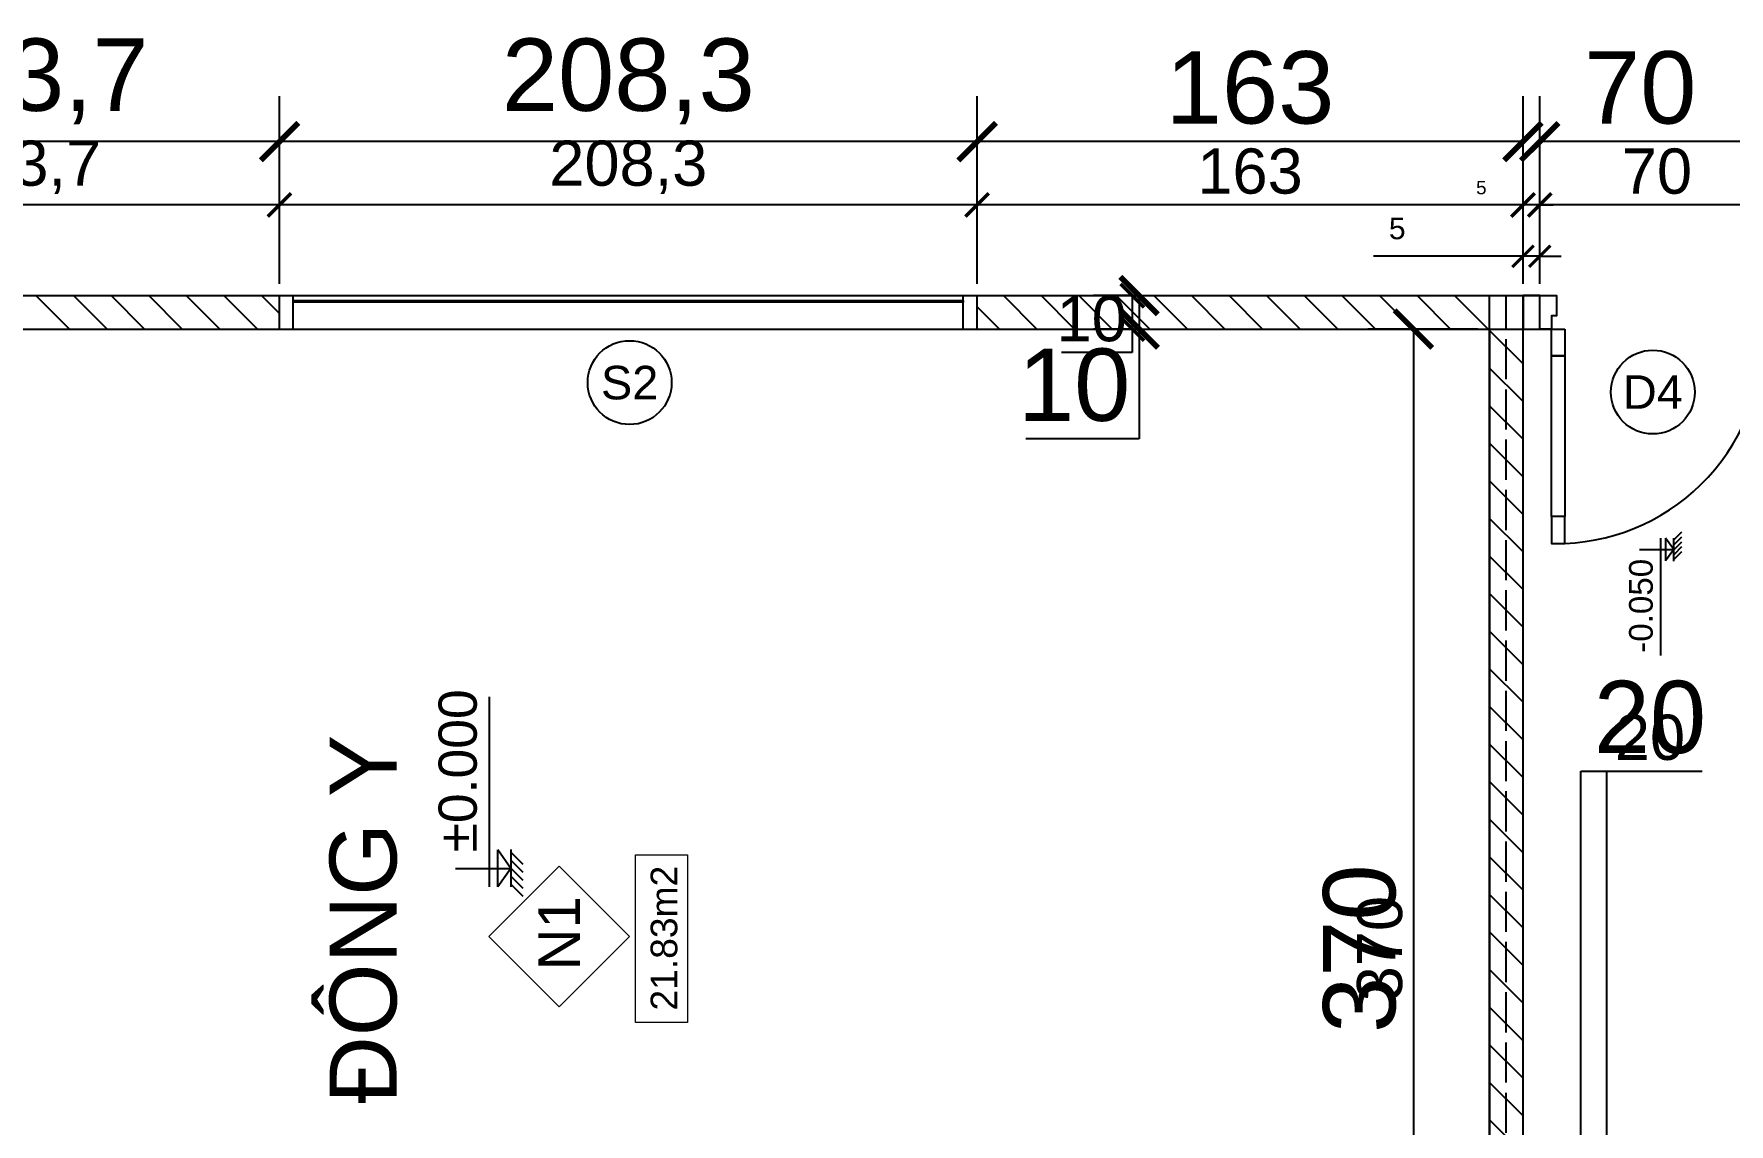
# Model space of a CAD drawing. Header units: millimetres. Extents: x -26398 to 135532, y -376633 to 43268.
# Drawn here: x 38072 to 38578, y -147482 to -147156 of the extents above; entities that cross this region are included whole.
import ezdxf
from ezdxf.enums import TextEntityAlignment as Align

# ---------------------------------------------------------------- set-up
doc = ezdxf.new("R2010")
doc.units = ezdxf.units.MM
doc.linetypes.add('ACAD_ISO02W100', pattern=[15, 12, -3])
for name, color, linetype in [('0 @ 5', 7, 'Continuous'), ('0 @ 8', 7, 'Continuous'), ('A-Door', 150, 'Continuous'), ('A5-KICHTHUOC', 251, 'Continuous'), ('cửa', 152, 'Continuous'), ('NT', 1, 'Continuous'), ('trục chia', 160, 'ACAD_ISO02W100'), ('TƯỜNG', 52, 'Continuous')]:
    doc.layers.add(name, color=color, linetype=linetype)
doc.layers.add('A6-GHICHU', color=147, linetype='Continuous', lineweight=20)
doc.styles.add('GHICHU35', font='', dxfattribs={"width": 0.9, "height": 350})
doc.styles.get("Standard").update_dxf_attribs({"font": 'arial.ttf'})
doc.styles.add('TUANH', font='')
doc.styles.get('GHICHU35').set_extended_font_data('VNI-Helve')
doc.styles.get('TUANH').set_extended_font_data('VNI-Helve-Condense', bold=True)
doc.dimstyles.new('SCALE dimmatbang', dxfattribs={"dimscale": 70, "dimtxt": 2.7, "dimasz": 1.4, "dimexe": 1.7, "dimexo": 0.7, "dimtad": 1, "dimtoh": 1, "dimdec": 1, "dimtxsty": 'Standard', "dimblk": 'ARCHTICK', "dimcen": 2.5, "dimclrd": 1, "dimclre": 256, "dimadec": 0, "dimazin": 0, "dimtfac": 1, "dimtdec": 1, "dimtmove": 0, "dimatfit": 3, "dimfxl": 1, "dimarcsym": 0})
pattern_1 = [(135, (28271.811, -149862.609), (-5.61266, -5.61266), [])]

# ---------------------------------------------------------------- blocks, each defined once
blk = doc.blocks.new('A$C7DB75F4D')
at = {"layer": 'A-Door'}
for points in [[(625, 740), (625, 660), (665, 660), (665, 740)], [(625, 180), (625, 660), (665, 660), (665, 180)], [(625, 100), (625, 180), (665, 180), (665, 100)], [(35, 100), (35, 60), (50, 60), (50, 50), (50, 0), (0, 0), (0, 100)], [(665, 100), (700, 100), (700, 0), (650, 0), (650, 50), (650, 60), (665, 60)]]:
    blk.add_lwpolyline(points, close=True, dxfattribs=at)
at = {"layer": 'NT', "color": 1}
blk.add_arc((650, 125), 615.5, 92.3278, 182.3278, dxfattribs=at)
blk = doc.blocks.new('1-cote nen')
for p, q in [((-1.8, 267.2), (-1.8, 0)), ((-91.4, 101.9), (827.5, 101.9)), ((-1.8, 0), (-91.4, 62.9)), ((-91.4, 62.9), (87.7, 62.9)), ((89.6, 0), (-91.4, 0)), ((-1.8, 0), (87.7, 62.9)), ((-137.3, -60), (-77.3, 0)), ((-98.7, -60), (-38.7, 0)), ((-60, -60), (0, 0)), ((-21.3, -60), (38.7, 0)), ((17.3, -60), (77.3, 0))]:
    blk.add_line(p, q)
at = {"ltscale": 50, "style": 'GHICHU35', "width": 0.9}
blk.add_attdef('%%P0.000', (75.5, 163.9), '', height=187.5, dxfattribs=at)
blk = doc.blocks.new('_ArchTick')
at = {"color": 0, "linetype": 'ByBlock', "const_width": 0.15}
blk.add_lwpolyline([(-0.5, -0.5), (0.5, 0.5)], dxfattribs=at)
blk = doc.blocks.new('*D6431')
at = {"color": 1, "lineweight": -2, "transparency": 16777216}
for p, q in [((38534.07, -147614.16), (38534.07, -147376.16)), ((38534.07, -147376.16), (38570.31, -147376.16)), ((38534.07, -147634.16), (38534.07, -147614.16))]:
    blk.add_line(p, q, dxfattribs=at)
at = {"lineweight": -2, "transparency": 16777216}
for p, q in [((38532.66, -147614.16), (38547.67, -147614.16)), ((38532.66, -147634.16), (38547.67, -147634.16))]:
    blk.add_line(p, q, dxfattribs=at)
at = {"layer": 'DEFPOINTS', "color": 0, "transparency": 16777216}
for p in [(38527.06, -147614.16), (38534.07, -147614.16), (38527.06, -147634.16)]:
    blk.add_point(p, dxfattribs=at)
at = {"color": 1, "lineweight": -2, "transparency": 16777216, "xscale": 11.2, "yscale": 11.2, "zscale": 11.2}
for p, rotation in [((38534.07, -147614.16), 90), ((38534.07, -147634.16), 270)]:
    blk.add_blockref('_ArchTick', p, dxfattribs=dict(at, rotation=rotation))
at = {"color": 0, "transparency": 16777216, "insert": (38554.69, -147360.13), "char_height": 21.6, "attachment_point": 5}
blk.add_mtext('20', dxfattribs=at)
blk = doc.blocks.new('*D6432')
at = {"color": 1, "lineweight": -2, "transparency": 16777216}
for p, q in [((38541.81, -147614.16), (38541.81, -147376.16)), ((38541.81, -147376.16), (38564.45, -147376.16)), ((38541.81, -147634.16), (38541.81, -147614.16))]:
    blk.add_line(p, q, dxfattribs=at)
at = {"lineweight": -2, "transparency": 16777216}
for p, q in [((38530.56, -147614.16), (38550.31, -147614.16)), ((38530.56, -147634.16), (38550.31, -147634.16))]:
    blk.add_line(p, q, dxfattribs=at)
at = {"layer": 'DEFPOINTS', "color": 0, "transparency": 16777216}
for p in [(38527.06, -147614.16), (38541.81, -147614.16), (38527.06, -147634.16)]:
    blk.add_point(p, dxfattribs=at)
at = {"color": 1, "lineweight": -2, "transparency": 16777216, "xscale": 7, "yscale": 7, "zscale": 7}
for p, rotation in [((38541.81, -147614.16), 90), ((38541.81, -147634.16), 270)]:
    blk.add_blockref('_ArchTick', p, dxfattribs=dict(at, rotation=rotation))
at = {"color": 0, "transparency": 16777216, "insert": (38554.69, -147366.14), "char_height": 13.5, "attachment_point": 5}
blk.add_mtext('20', dxfattribs=at)
blk = doc.blocks.new('*D6458')
at = {"lineweight": -2, "transparency": 16777216}
for p, q in [((38521.78, -147228.56), (38521.78, -147174.58)), ((38591.78, -147228.56), (38591.78, -147174.58))]:
    blk.add_line(p, q, dxfattribs=at)
at = {"color": 1, "lineweight": -2, "transparency": 16777216}
blk.add_line((38591.78, -147188.18), (38521.78, -147188.18), dxfattribs=at)
at = {"layer": 'DEFPOINTS', "color": 0, "transparency": 16777216}
for p in [(38521.78, -147188.18), (38521.78, -147234.16), (38591.78, -147234.16)]:
    blk.add_point(p, dxfattribs=at)
at = {"color": 1, "lineweight": -2, "transparency": 16777216, "xscale": 11.2, "yscale": 11.2, "zscale": 11.2, "rotation": 180}
blk.add_blockref('_ArchTick', (38521.78, -147188.18), dxfattribs=at)
at = {"color": 1, "lineweight": -2, "transparency": 16777216, "xscale": 11.2, "yscale": 11.2, "zscale": 11.2}
blk.add_blockref('_ArchTick', (38591.78, -147188.18), dxfattribs=at)
at = {"color": 0, "transparency": 16777216, "insert": (38551.78, -147172.15), "char_height": 21.6, "attachment_point": 5}
blk.add_mtext('70', dxfattribs=at)
blk = doc.blocks.new('*D6459')
at = {"lineweight": -2, "transparency": 16777216}
for p, q in [((38521.78, -147230.66), (38521.78, -147198.59)), ((38591.78, -147230.66), (38591.78, -147198.59))]:
    blk.add_line(p, q, dxfattribs=at)
at = {"color": 1, "lineweight": -2, "transparency": 16777216}
blk.add_line((38591.78, -147207.09), (38521.78, -147207.09), dxfattribs=at)
at = {"layer": 'DEFPOINTS', "color": 0, "transparency": 16777216}
for p in [(38521.78, -147207.09), (38521.78, -147234.16), (38591.78, -147234.16)]:
    blk.add_point(p, dxfattribs=at)
at = {"color": 1, "lineweight": -2, "transparency": 16777216, "xscale": 7, "yscale": 7, "zscale": 7, "rotation": 180}
blk.add_blockref('_ArchTick', (38521.78, -147207.09), dxfattribs=at)
at = {"color": 1, "lineweight": -2, "transparency": 16777216, "xscale": 7, "yscale": 7, "zscale": 7}
blk.add_blockref('_ArchTick', (38591.78, -147207.09), dxfattribs=at)
at = {"color": 0, "transparency": 16777216, "insert": (38556.78, -147197.08), "char_height": 13.5, "attachment_point": 5}
blk.add_mtext('70', dxfattribs=at)
blk = doc.blocks.new('*D6461')
at = {"lineweight": -2, "transparency": 16777216}
for p, q in [((38516.78, -147228.56), (38516.78, -147208.82)), ((38521.78, -147228.56), (38521.78, -147208.82))]:
    blk.add_line(p, q, dxfattribs=at)
at = {"color": 1, "lineweight": -2, "transparency": 16777216}
for p, q in [((38516.78, -147222.42), (38472.11, -147222.42)), ((38521.78, -147222.42), (38516.78, -147222.42)), ((38521.78, -147222.42), (38528.18, -147222.42))]:
    blk.add_line(p, q, dxfattribs=at)
at = {"layer": 'DEFPOINTS', "color": 0, "transparency": 16777216}
for p in [(38516.78, -147222.42), (38516.78, -147234.16), (38521.78, -147234.16)]:
    blk.add_point(p, dxfattribs=at)
at = {"color": 1, "lineweight": -2, "transparency": 16777216, "xscale": 6.4, "yscale": 6.4, "zscale": 6.4}
blk.add_blockref('_ArchTick', (38516.78, -147222.42), dxfattribs=at)
at = {"color": 1, "lineweight": -2, "transparency": 16777216, "xscale": 6.4, "yscale": 6.4, "zscale": 6.4, "rotation": 180}
blk.add_blockref('_ArchTick', (38521.78, -147222.42), dxfattribs=at)
at = {"color": 0, "transparency": 16777216, "insert": (38479.23, -147214.17), "char_height": 6.4, "attachment_point": 5}
blk.add_mtext('5', dxfattribs=at)
blk = doc.blocks.new('*D6462')
at = {"lineweight": -2, "transparency": 16777216}
for p, q in [((38516.78, -147230.66), (38516.78, -147198.59)), ((38521.78, -147230.66), (38521.78, -147198.59))]:
    blk.add_line(p, q, dxfattribs=at)
at = {"color": 1, "lineweight": -2, "transparency": 16777216}
for p, q in [((38516.78, -147207.09), (38499.88, -147207.09)), ((38521.78, -147207.09), (38516.78, -147207.09)), ((38521.78, -147207.09), (38525.78, -147207.09))]:
    blk.add_line(p, q, dxfattribs=at)
at = {"layer": 'DEFPOINTS', "color": 0, "transparency": 16777216}
for p in [(38516.78, -147207.09), (38516.78, -147234.16), (38521.78, -147234.16)]:
    blk.add_point(p, dxfattribs=at)
at = {"color": 1, "lineweight": -2, "transparency": 16777216, "xscale": 4, "yscale": 4, "zscale": 4}
blk.add_blockref('_ArchTick', (38516.78, -147207.09), dxfattribs=at)
at = {"color": 1, "lineweight": -2, "transparency": 16777216, "xscale": 4, "yscale": 4, "zscale": 4, "rotation": 180}
blk.add_blockref('_ArchTick', (38521.78, -147207.09), dxfattribs=at)
at = {"color": 0, "transparency": 16777216, "insert": (38504.33, -147201.94), "char_height": 4, "attachment_point": 5}
blk.add_mtext('5', dxfattribs=at)
blk = doc.blocks.new('*D6464')
at = {"lineweight": -2, "transparency": 16777216}
for p, q in [((38353.78, -147228.56), (38353.78, -147174.58)), ((38516.78, -147228.56), (38516.78, -147174.58))]:
    blk.add_line(p, q, dxfattribs=at)
at = {"color": 1, "lineweight": -2, "transparency": 16777216}
blk.add_line((38516.78, -147188.18), (38353.78, -147188.18), dxfattribs=at)
at = {"layer": 'DEFPOINTS', "color": 0, "transparency": 16777216}
for p in [(38353.78, -147188.18), (38353.78, -147234.16), (38516.78, -147234.16)]:
    blk.add_point(p, dxfattribs=at)
at = {"color": 1, "lineweight": -2, "transparency": 16777216, "xscale": 11.2, "yscale": 11.2, "zscale": 11.2, "rotation": 180}
blk.add_blockref('_ArchTick', (38353.78, -147188.18), dxfattribs=at)
at = {"color": 1, "lineweight": -2, "transparency": 16777216, "xscale": 11.2, "yscale": 11.2, "zscale": 11.2}
blk.add_blockref('_ArchTick', (38516.78, -147188.18), dxfattribs=at)
at = {"color": 0, "transparency": 16777216, "insert": (38435.28, -147172.14), "char_height": 21.6, "attachment_point": 5}
blk.add_mtext('163', dxfattribs=at)
blk = doc.blocks.new('*D6465')
at = {"lineweight": -2, "transparency": 16777216}
for p, q in [((38353.78, -147230.66), (38353.78, -147198.59)), ((38516.78, -147230.66), (38516.78, -147198.59))]:
    blk.add_line(p, q, dxfattribs=at)
at = {"color": 1, "lineweight": -2, "transparency": 16777216}
blk.add_line((38516.78, -147207.09), (38353.78, -147207.09), dxfattribs=at)
at = {"layer": 'DEFPOINTS', "color": 0, "transparency": 16777216}
for p in [(38353.78, -147207.09), (38353.78, -147234.16), (38516.78, -147234.16)]:
    blk.add_point(p, dxfattribs=at)
at = {"color": 1, "lineweight": -2, "transparency": 16777216, "xscale": 7, "yscale": 7, "zscale": 7, "rotation": 180}
blk.add_blockref('_ArchTick', (38353.78, -147207.09), dxfattribs=at)
at = {"color": 1, "lineweight": -2, "transparency": 16777216, "xscale": 7, "yscale": 7, "zscale": 7}
blk.add_blockref('_ArchTick', (38516.78, -147207.09), dxfattribs=at)
at = {"color": 0, "transparency": 16777216, "insert": (38435.28, -147197.07), "char_height": 13.5, "attachment_point": 5}
blk.add_mtext('163', dxfattribs=at)
blk = doc.blocks.new('*D6467')
at = {"lineweight": -2, "transparency": 16777216}
for p, q in [((38145.48, -147228.56), (38145.48, -147174.58)), ((38353.78, -147228.56), (38353.78, -147174.58))]:
    blk.add_line(p, q, dxfattribs=at)
at = {"color": 1, "lineweight": -2, "transparency": 16777216}
blk.add_line((38353.78, -147188.18), (38145.48, -147188.18), dxfattribs=at)
at = {"layer": 'DEFPOINTS', "color": 0, "transparency": 16777216}
for p in [(38145.48, -147188.18), (38145.48, -147234.16), (38353.78, -147234.16)]:
    blk.add_point(p, dxfattribs=at)
at = {"color": 1, "lineweight": -2, "transparency": 16777216, "xscale": 11.2, "yscale": 11.2, "zscale": 11.2, "rotation": 180}
blk.add_blockref('_ArchTick', (38145.48, -147188.18), dxfattribs=at)
at = {"color": 1, "lineweight": -2, "transparency": 16777216, "xscale": 11.2, "yscale": 11.2, "zscale": 11.2}
blk.add_blockref('_ArchTick', (38353.78, -147188.18), dxfattribs=at)
at = {"color": 0, "transparency": 16777216, "insert": (38249.63, -147170.2), "char_height": 21.6, "attachment_point": 5}
blk.add_mtext('208,3', dxfattribs=at)
blk = doc.blocks.new('*D6468')
at = {"lineweight": -2, "transparency": 16777216}
for p, q in [((38145.48, -147230.66), (38145.48, -147198.59)), ((38353.78, -147230.66), (38353.78, -147198.59))]:
    blk.add_line(p, q, dxfattribs=at)
at = {"color": 1, "lineweight": -2, "transparency": 16777216}
blk.add_line((38353.78, -147207.09), (38145.48, -147207.09), dxfattribs=at)
at = {"layer": 'DEFPOINTS', "color": 0, "transparency": 16777216}
for p in [(38145.48, -147207.09), (38145.48, -147234.16), (38353.78, -147234.16)]:
    blk.add_point(p, dxfattribs=at)
at = {"color": 1, "lineweight": -2, "transparency": 16777216, "xscale": 7, "yscale": 7, "zscale": 7, "rotation": 180}
blk.add_blockref('_ArchTick', (38145.48, -147207.09), dxfattribs=at)
at = {"color": 1, "lineweight": -2, "transparency": 16777216, "xscale": 7, "yscale": 7, "zscale": 7}
blk.add_blockref('_ArchTick', (38353.78, -147207.09), dxfattribs=at)
at = {"color": 0, "transparency": 16777216, "insert": (38249.63, -147195.86), "char_height": 13.5, "attachment_point": 5}
blk.add_mtext('208,3', dxfattribs=at)
blk = doc.blocks.new('*D6470')
at = {"lineweight": -2, "transparency": 16777216}
for p, q in [((37991.78, -147228.56), (37991.78, -147174.58)), ((38145.48, -147228.56), (38145.48, -147174.58))]:
    blk.add_line(p, q, dxfattribs=at)
at = {"color": 1, "lineweight": -2, "transparency": 16777216}
blk.add_line((38145.48, -147188.18), (37991.78, -147188.18), dxfattribs=at)
at = {"layer": 'DEFPOINTS', "color": 0, "transparency": 16777216}
for p in [(37991.78, -147188.18), (37991.78, -147234.16), (38145.48, -147234.16)]:
    blk.add_point(p, dxfattribs=at)
at = {"color": 1, "lineweight": -2, "transparency": 16777216, "xscale": 11.2, "yscale": 11.2, "zscale": 11.2, "rotation": 180}
blk.add_blockref('_ArchTick', (37991.78, -147188.18), dxfattribs=at)
at = {"color": 1, "lineweight": -2, "transparency": 16777216, "xscale": 11.2, "yscale": 11.2, "zscale": 11.2}
blk.add_blockref('_ArchTick', (38145.48, -147188.18), dxfattribs=at)
at = {"color": 0, "transparency": 16777216, "insert": (38068.63, -147170.2), "char_height": 21.6, "attachment_point": 5}
blk.add_mtext('153,7', dxfattribs=at)
blk = doc.blocks.new('*D6471')
at = {"lineweight": -2, "transparency": 16777216}
for p, q in [((37991.78, -147230.66), (37991.78, -147198.59)), ((38145.48, -147230.66), (38145.48, -147198.59))]:
    blk.add_line(p, q, dxfattribs=at)
at = {"color": 1, "lineweight": -2, "transparency": 16777216}
blk.add_line((38145.48, -147207.09), (37991.78, -147207.09), dxfattribs=at)
at = {"layer": 'DEFPOINTS', "color": 0, "transparency": 16777216}
for p in [(37991.78, -147207.09), (37991.78, -147234.16), (38145.48, -147234.16)]:
    blk.add_point(p, dxfattribs=at)
at = {"color": 1, "lineweight": -2, "transparency": 16777216, "xscale": 7, "yscale": 7, "zscale": 7, "rotation": 180}
blk.add_blockref('_ArchTick', (37991.78, -147207.09), dxfattribs=at)
at = {"color": 1, "lineweight": -2, "transparency": 16777216, "xscale": 7, "yscale": 7, "zscale": 7}
blk.add_blockref('_ArchTick', (38145.48, -147207.09), dxfattribs=at)
at = {"color": 0, "transparency": 16777216, "insert": (38068.63, -147195.86), "char_height": 13.5, "attachment_point": 5}
blk.add_mtext('153,7', dxfattribs=at)
blk = doc.blocks.new('*D6638')
at = {"lineweight": -2, "transparency": 16777216}
for p, q in [((38398.05, -147234.16), (38388.57, -147234.16)), ((38398.05, -147244.16), (38388.57, -147244.16))]:
    blk.add_line(p, q, dxfattribs=at)
at = {"color": 1, "lineweight": -2, "transparency": 16777216}
for p, q in [((38402.17, -147234.16), (38402.17, -147244.16)), ((38402.17, -147244.16), (38402.17, -147276.95)), ((38402.17, -147276.95), (38368.34, -147276.95))]:
    blk.add_line(p, q, dxfattribs=at)
at = {"layer": 'DEFPOINTS', "color": 0, "transparency": 16777216}
for p in [(38403.65, -147234.16), (38402.17, -147244.16), (38403.65, -147244.16)]:
    blk.add_point(p, dxfattribs=at)
at = {"color": 1, "lineweight": -2, "transparency": 16777216, "xscale": 11.2, "yscale": 11.2, "zscale": 11.2}
for p, rotation in [((38402.17, -147234.16), 90), ((38402.17, -147244.16), 270)]:
    blk.add_blockref('_ArchTick', p, dxfattribs=dict(at, rotation=rotation))
at = {"color": 0, "transparency": 16777216, "insert": (38382.76, -147260.92), "char_height": 21.6, "attachment_point": 5}
blk.add_mtext('10', dxfattribs=at)
blk = doc.blocks.new('*D6639')
at = {"lineweight": -2, "transparency": 16777216}
for p, q in [((38400.15, -147234.16), (38391.62, -147234.16)), ((38400.15, -147244.16), (38391.62, -147244.16))]:
    blk.add_line(p, q, dxfattribs=at)
at = {"color": 1, "lineweight": -2, "transparency": 16777216}
for p, q in [((38400.12, -147234.16), (38400.12, -147244.16)), ((38400.12, -147244.16), (38400.12, -147251.16)), ((38400.12, -147251.16), (38378.98, -147251.16))]:
    blk.add_line(p, q, dxfattribs=at)
at = {"layer": 'DEFPOINTS', "color": 0, "transparency": 16777216}
for p in [(38403.65, -147234.16), (38400.12, -147244.16), (38403.65, -147244.16)]:
    blk.add_point(p, dxfattribs=at)
at = {"color": 1, "lineweight": -2, "transparency": 16777216, "xscale": 7, "yscale": 7, "zscale": 7}
for p, rotation in [((38400.12, -147234.16), 90), ((38400.12, -147244.16), 270)]:
    blk.add_blockref('_ArchTick', p, dxfattribs=dict(at, rotation=rotation))
at = {"color": 0, "transparency": 16777216, "insert": (38387.99, -147241.14), "char_height": 13.5, "attachment_point": 5}
blk.add_mtext('10', dxfattribs=at)
blk = doc.blocks.new('*D6668')
at = {"lineweight": -2, "transparency": 16777216}
for p, q in [((38501.18, -147244.16), (38470.46, -147244.16)), ((38501.18, -147614.16), (38470.46, -147614.16))]:
    blk.add_line(p, q, dxfattribs=at)
at = {"color": 1, "lineweight": -2, "transparency": 16777216}
blk.add_line((38484.06, -147244.16), (38484.06, -147614.16), dxfattribs=at)
at = {"layer": 'DEFPOINTS', "color": 0, "transparency": 16777216}
for p in [(38506.78, -147244.16), (38484.06, -147614.16), (38506.78, -147614.16)]:
    blk.add_point(p, dxfattribs=at)
at = {"color": 1, "lineweight": -2, "transparency": 16777216, "xscale": 11.2, "yscale": 11.2, "zscale": 11.2}
for p, rotation in [((38484.06, -147244.16), 90), ((38484.06, -147614.16), 270)]:
    blk.add_blockref('_ArchTick', p, dxfattribs=dict(at, rotation=rotation))
at = {"color": 0, "transparency": 16777216, "insert": (38468.03, -147429.16), "char_height": 21.6, "attachment_point": 5, "rotation": 90}
blk.add_mtext('370', dxfattribs=at)
blk = doc.blocks.new('*D6669')
at = {"lineweight": -2, "transparency": 16777216}
for p, q in [((38503.28, -147244.16), (38475.56, -147244.16)), ((38503.28, -147614.16), (38475.56, -147614.16))]:
    blk.add_line(p, q, dxfattribs=at)
at = {"color": 1, "lineweight": -2, "transparency": 16777216}
blk.add_line((38484.06, -147244.16), (38484.06, -147614.16), dxfattribs=at)
at = {"layer": 'DEFPOINTS', "color": 0, "transparency": 16777216}
for p in [(38506.78, -147244.16), (38484.06, -147614.16), (38506.78, -147614.16)]:
    blk.add_point(p, dxfattribs=at)
at = {"color": 1, "lineweight": -2, "transparency": 16777216, "xscale": 7, "yscale": 7, "zscale": 7}
for p, rotation in [((38484.06, -147244.16), 90), ((38484.06, -147614.16), 270)]:
    blk.add_blockref('_ArchTick', p, dxfattribs=dict(at, rotation=rotation))
at = {"color": 0, "transparency": 16777216, "insert": (38474.04, -147429.16), "char_height": 13.5, "attachment_point": 5, "rotation": 90}
blk.add_mtext('370', dxfattribs=at)
blk = doc.blocks.new('*U8996')
at = {"layer": '0 @ 5'}
dim = blk.add_linear_dim(base=(38541.81, -147614.16), p1=(38527.06, -147634.16), p2=(38527.06, -147614.16), angle=90, dimstyle='SCALE dimmatbang', override={"dimscale": 5, "dimtix": 0, "dimtofl": 1, "dimtmove": 0, "dimatfit": 3}, dxfattribs=at)
dim.commit()
dim.dimension.update_dxf_attribs({"geometry": '*D6432', "text_midpoint": (38554.69, -147376.16), "dimtype": 128})
at = {"layer": '0 @ 8'}
dim = blk.add_linear_dim(base=(38534.07, -147614.16), p1=(38527.06, -147634.16), p2=(38527.06, -147614.16), angle=90, dimstyle='SCALE dimmatbang', override={"dimscale": 8, "dimtix": 0, "dimtofl": 1, "dimtmove": 0, "dimatfit": 3}, dxfattribs=at)
dim.commit()
dim.dimension.update_dxf_attribs({"geometry": '*D6431', "text_midpoint": (38554.69, -147376.16), "dimtype": 128})
blk = doc.blocks.new('*U9005')
at = {"layer": '0 @ 5'}
dim = blk.add_linear_dim(base=(38521.78, -147207.09), p1=(38591.78, -147234.16), p2=(38521.78, -147234.16), angle=180, dimstyle='SCALE dimmatbang', override={"dimscale": 5, "dimtix": 0, "dimtofl": 1, "dimtmove": 0, "dimatfit": 3}, dxfattribs=at)
dim.commit()
dim.dimension.update_dxf_attribs({"geometry": '*D6459', "text_midpoint": (38556.78, -147197.08)})
at = {"layer": '0 @ 8'}
dim = blk.add_linear_dim(base=(38521.78, -147188.18), p1=(38591.78, -147234.16), p2=(38521.78, -147234.16), angle=180, dimstyle='SCALE dimmatbang', override={"dimscale": 8, "dimtix": 0, "dimtofl": 1, "dimtmove": 0, "dimatfit": 3}, dxfattribs=at)
dim.commit()
dim.dimension.update_dxf_attribs({"geometry": '*D6458', "text_midpoint": (38551.78, -147188.18), "dimtype": 128})
blk = doc.blocks.new('*U9006')
at = {"layer": '0 @ 5'}
dim = blk.add_linear_dim(base=(38516.78, -147207.09), p1=(38521.78, -147234.16), p2=(38516.78, -147234.16), angle=180, dimstyle='SCALE dimmatbang', override={"dimscale": 5, "dimtxt": 0.8, "dimasz": 0.8, "dimtix": 0, "dimtofl": 1, "dimtmove": 0, "dimatfit": 3}, dxfattribs=at)
dim.commit()
dim.dimension.update_dxf_attribs({"geometry": '*D6462', "text_midpoint": (38504.33, -147201.94)})
at = {"layer": '0 @ 8'}
dim = blk.add_linear_dim(base=(38516.78, -147222.42), p1=(38521.78, -147234.16), p2=(38516.78, -147234.16), angle=180, dimstyle='SCALE dimmatbang', override={"dimscale": 8, "dimtxt": 0.8, "dimasz": 0.8, "dimtix": 0, "dimtofl": 1, "dimtmove": 0, "dimatfit": 3}, dxfattribs=at)
dim.commit()
dim.dimension.update_dxf_attribs({"geometry": '*D6461', "text_midpoint": (38479.23, -147222.42), "dimtype": 128})
blk = doc.blocks.new('*U9007')
at = {"layer": '0 @ 5'}
dim = blk.add_linear_dim(base=(38353.78, -147207.09), p1=(38516.78, -147234.16), p2=(38353.78, -147234.16), angle=180, dimstyle='SCALE dimmatbang', override={"dimscale": 5, "dimtix": 0, "dimtofl": 1, "dimtmove": 0, "dimatfit": 3}, dxfattribs=at)
dim.commit()
dim.dimension.update_dxf_attribs({"geometry": '*D6465', "text_midpoint": (38435.28, -147197.07)})
at = {"layer": '0 @ 8'}
dim = blk.add_linear_dim(base=(38353.78, -147188.18), p1=(38516.78, -147234.16), p2=(38353.78, -147234.16), angle=180, dimstyle='SCALE dimmatbang', override={"dimscale": 8, "dimtix": 0, "dimtofl": 1, "dimtmove": 0, "dimatfit": 3}, dxfattribs=at)
dim.commit()
dim.dimension.update_dxf_attribs({"geometry": '*D6464', "text_midpoint": (38435.28, -147188.18), "dimtype": 128})
blk = doc.blocks.new('*U9008')
at = {"layer": '0 @ 5'}
dim = blk.add_linear_dim(base=(38145.48, -147207.09), p1=(38353.78, -147234.16), p2=(38145.48, -147234.16), angle=180, dimstyle='SCALE dimmatbang', override={"dimscale": 5, "dimtix": 0, "dimtofl": 1, "dimtmove": 0, "dimatfit": 3}, dxfattribs=at)
dim.commit()
dim.dimension.update_dxf_attribs({"geometry": '*D6468', "text_midpoint": (38249.63, -147195.86)})
at = {"layer": '0 @ 8'}
dim = blk.add_linear_dim(base=(38145.48, -147188.18), p1=(38353.78, -147234.16), p2=(38145.48, -147234.16), angle=180, dimstyle='SCALE dimmatbang', override={"dimscale": 8, "dimtix": 0, "dimtofl": 1, "dimtmove": 0, "dimatfit": 3}, dxfattribs=at)
dim.commit()
dim.dimension.update_dxf_attribs({"geometry": '*D6467', "text_midpoint": (38249.63, -147188.18), "dimtype": 128})
blk = doc.blocks.new('*U9009')
at = {"layer": '0 @ 5'}
dim = blk.add_linear_dim(base=(37991.78, -147207.09), p1=(38145.48, -147234.16), p2=(37991.78, -147234.16), angle=180, dimstyle='SCALE dimmatbang', override={"dimscale": 5, "dimtix": 0, "dimtofl": 1, "dimtmove": 0, "dimatfit": 3}, dxfattribs=at)
dim.commit()
dim.dimension.update_dxf_attribs({"geometry": '*D6471', "text_midpoint": (38068.63, -147195.86)})
at = {"layer": '0 @ 8'}
dim = blk.add_linear_dim(base=(37991.78, -147188.18), p1=(38145.48, -147234.16), p2=(37991.78, -147234.16), angle=180, dimstyle='SCALE dimmatbang', override={"dimscale": 8, "dimtix": 0, "dimtofl": 1, "dimtmove": 0, "dimatfit": 3}, dxfattribs=at)
dim.commit()
dim.dimension.update_dxf_attribs({"geometry": '*D6470', "text_midpoint": (38068.63, -147188.18), "dimtype": 128})
blk = doc.blocks.new('*U9065')
at = {"layer": '0 @ 5'}
dim = blk.add_linear_dim(base=(38400.12, -147244.16), p1=(38403.65, -147234.16), p2=(38403.65, -147244.16), angle=90, dimstyle='SCALE dimmatbang', override={"dimscale": 5, "dimtix": 0, "dimtofl": 1, "dimtmove": 0, "dimatfit": 3}, dxfattribs=at)
dim.commit()
dim.dimension.update_dxf_attribs({"geometry": '*D6639', "text_midpoint": (38387.99, -147241.14)})
at = {"layer": '0 @ 8'}
dim = blk.add_linear_dim(base=(38402.17, -147244.16), p1=(38403.65, -147234.16), p2=(38403.65, -147244.16), angle=90, dimstyle='SCALE dimmatbang', override={"dimscale": 8, "dimtix": 0, "dimtofl": 1, "dimtmove": 0, "dimatfit": 3}, dxfattribs=at)
dim.commit()
dim.dimension.update_dxf_attribs({"geometry": '*D6638', "text_midpoint": (38382.76, -147276.95), "dimtype": 128})
blk = doc.blocks.new('*U9075')
at = {"layer": '0 @ 5'}
dim = blk.add_linear_dim(base=(38484.06, -147614.16), p1=(38506.78, -147244.16), p2=(38506.78, -147614.16), angle=90, dimstyle='SCALE dimmatbang', override={"dimscale": 5, "dimtix": 0, "dimtofl": 1, "dimtmove": 0, "dimatfit": 3}, dxfattribs=at)
dim.commit()
dim.dimension.update_dxf_attribs({"geometry": '*D6669', "text_midpoint": (38474.04, -147429.16)})
at = {"layer": '0 @ 8'}
dim = blk.add_linear_dim(base=(38484.06, -147614.16), p1=(38506.78, -147244.16), p2=(38506.78, -147614.16), angle=90, dimstyle='SCALE dimmatbang', override={"dimscale": 8, "dimtix": 0, "dimtofl": 1, "dimtmove": 0, "dimatfit": 3}, dxfattribs=at)
dim.commit()
dim.dimension.update_dxf_attribs({"geometry": '*D6668', "text_midpoint": (38468.03, -147429.16)})

msp = doc.modelspace()

# ---------------------------------------------------------------- hatches: boundary and pattern name
at = {"layer": 'TƯỜNG'}
h = msp.add_hatch(dxfattribs=at)
h.set_pattern_fill('ANSI31', color=256, scale=2.5, angle=90)
h.set_pattern_definition(pattern_1)
h.paths.add_polyline_path([(38353.78, -147234.16), (38353.78, -147244.16), (38506.78, -147244.16), (38506.78, -147234.16)])
h = msp.add_hatch(dxfattribs=at)
h.set_pattern_fill('ANSI31', color=256, scale=2.5, angle=90)
h.set_pattern_definition(pattern_1)
h.paths.add_polyline_path([(38506.78, -147244.16), (38506.78, -147614.16), (38511.78, -147614.16), (38511.78, -147244.16)])
h.paths.add_polyline_path([(38511.78, -147244.16), (38511.78, -147614.16), (38516.78, -147614.16), (38516.78, -147244.16)])

# ---------------------------------------------------------------- linework, layer by layer
at = {"linetype": 'Continuous'}
for p, q in [((38082.76, -147244.16), (38072.76, -147234.16)), ((38093.99, -147244.16), (38083.99, -147234.16)), ((38105.21, -147244.16), (38095.21, -147234.16)), ((38116.44, -147244.16), (38106.44, -147234.16)), ((38127.66, -147244.16), (38117.66, -147234.16)), ((38138.89, -147244.16), (38128.89, -147234.16)), ((38145.48, -147239.52), (38140.12, -147234.16))]:
    msp.add_line(p, q, dxfattribs=at)
for p, q in [((38145.48, -147234.16), (38353.78, -147234.16)), ((38145.48, -147244.16), (38145.48, -147234.16)), ((38149.61, -147244.16), (38149.61, -147234.16)), ((38349.61, -147244.16), (38349.61, -147234.16)), ((38353.78, -147244.16), (38353.78, -147234.16)), ((38145.48, -147244.16), (38353.78, -147244.16))]:
    msp.add_line(p, q)
at = {"color": 4}
msp.add_lwpolyline([(38149.61, -147235.65), (38349.61, -147235.65), (38349.61, -147236.15), (38149.61, -147236.15)], close=True, dxfattribs=at)
for points in [[(38516.78, -147244.16), (38521.78, -147244.16), (38521.78, -147234.16), (38516.78, -147234.16)], [(37916.78, -147614.16), (37916.78, -147244.16), (38506.78, -147244.16), (38506.78, -147614.16)]]:
    msp.add_lwpolyline(points, close=True)
for centre in [(38250.03, -147260.14), (38555.56, -147262.96)]:
    msp.add_circle(centre, 12.52)
at = {"layer": 'A6-GHICHU', "ltscale": 0.5}
for points in [[(38250.03, -147425.5), (38229.01, -147404.49), (38208, -147425.5), (38229.01, -147446.52)], [(38251.82, -147451.21), (38251.82, -147401.11), (38267.27, -147401.11), (38267.27, -147451.21)]]:
    msp.add_lwpolyline(points, close=True, dxfattribs=at)
at = {"layer": 'trục chia'}
msp.add_line((38511.78, -147634.16), (38511.78, -147234.16), dxfattribs=at)
at = {"layer": 'TƯỜNG'}
for p, q in [((37986.78, -147234.16), (38526.78, -147234.16)), ((38506.78, -147614.16), (38506.78, -147234.16)), ((38516.78, -147614.16), (38516.78, -147234.16)), ((37986.78, -147244.16), (38526.78, -147244.16))]:
    msp.add_line(p, q, dxfattribs=at)

# ---------------------------------------------------------------- block references
for name in ['*U9009', '*U9008', '*U9007', '*U9005', '*U9006', '*U9065', '*U9075', '*U8996']:
    msp.add_blockref(name, (0, 0))
at = {"layer": 'A5-KICHTHUOC', "ltscale": 0.5}
ref = msp.add_blockref('1-cote nen', (38561.78, -147310.04), dxfattribs=dict(at, xscale=-0.0382254171401861, yscale=0.0382254171401861, zscale=0.0382254171401861, rotation=90))
ref.add_attrib('%%P0.000', '-0.050', (38555.52, -147340.8), dxfattribs={"layer": '0', "color": 4, "ltscale": 50, "height": 7.079, "rotation": 90})
ref = msp.add_blockref('1-cote nen', (38214.52, -147405.1), dxfattribs=dict(at, xscale=0.06173531862781489, yscale=0.06173531862781489, zscale=0.06173531862781489, rotation=90))
ref.add_attrib('%%P0.000', '%%P0.000', (38204.4, -147400.44), dxfattribs={"layer": '0', "color": 4, "ltscale": 50, "height": 11.432, "rotation": 90})
at = {"layer": 'cửa', "xscale": 0.1, "yscale": 0.1, "zscale": 0.1, "rotation": 180}
msp.add_blockref('A$C7DB75F4D', (38591.78, -147234.16), dxfattribs=at)

# ---------------------------------------------------------------- texts
msp.add_text('ĐÔNG Y', height=20, rotation=90).set_placement((38170.43, -147420.37), align=Align.MIDDLE_CENTER)
at = {"layer": 'A6-GHICHU', "ltscale": 0.5, "attachment_point": 5, "rotation": 90, "style": 'TUANH'}
for s, insert, char_height in [('{\\fArial|b0|i0|c163|p34;21.83\\fArial|b0|i0|c0|p34;m2}', (38260.34, -147426.02), 7.9559), ('{\\fArial|b0|i0|c0|p34;N1}', (38228.99, -147424.57), 12.3835)]:
    msp.add_mtext(s, dxfattribs=dict(at, insert=insert, char_height=char_height))
at = {"layer": 'TƯỜNG'}
for s, p in [('S2', (38250.03, -147260.14)), ('D4', (38555.56, -147262.96))]:
    msp.add_text(s, height=10.015, dxfattribs=at).set_placement(p, align=Align.MIDDLE_CENTER)

doc.saveas('drawing.dxf')
